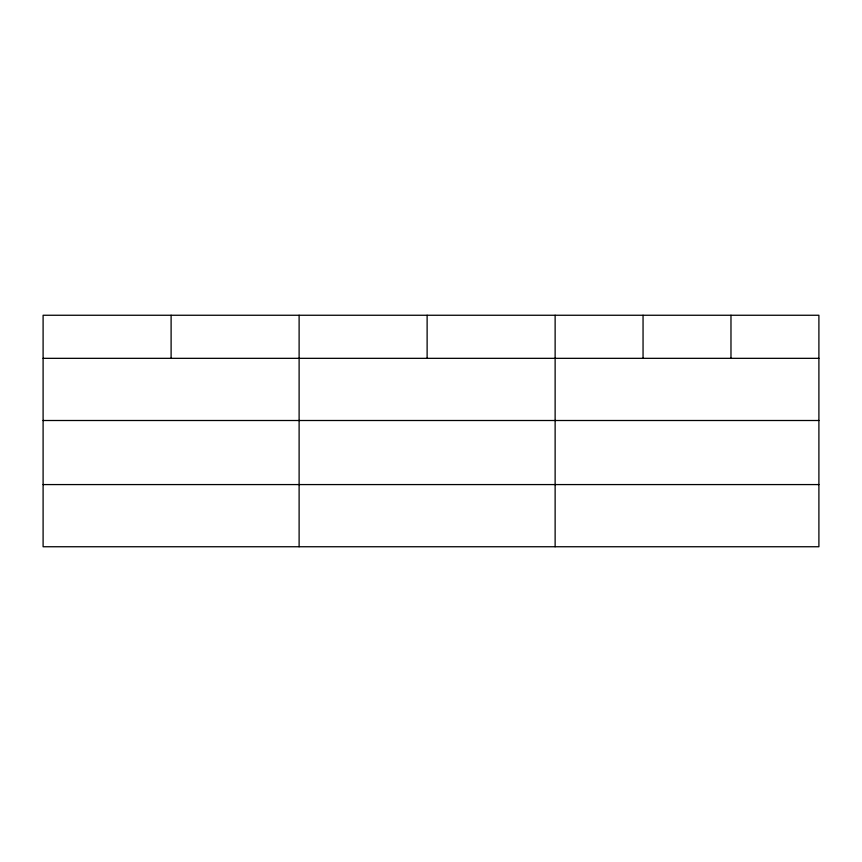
<?xml version="1.0" encoding="UTF-8"?>
<svg xmlns="http://www.w3.org/2000/svg" width="862" height="862" viewBox="0 0 862 862"><rect width="100%" height="100%" fill="white"/><g stroke="black" fill="none" stroke-linecap="round" stroke-linejoin="round"><path stroke-width="1.29" d="M818.9 420.505L818.9 315.255L43.1 315.255L43.1 546.745L818.9 546.745L818.9 420.505L43.1 420.505M43.1 358.333L818.9 358.333M43.1 484.573L818.9 484.573M730.976 315.255L730.976 358.333M643.052 315.255L643.052 358.333M555.128 315.255L555.128 546.745M427.121 315.255L427.121 358.333M299.114 315.255L299.114 546.745M171.107 315.255L171.107 358.333"/></g></svg>
